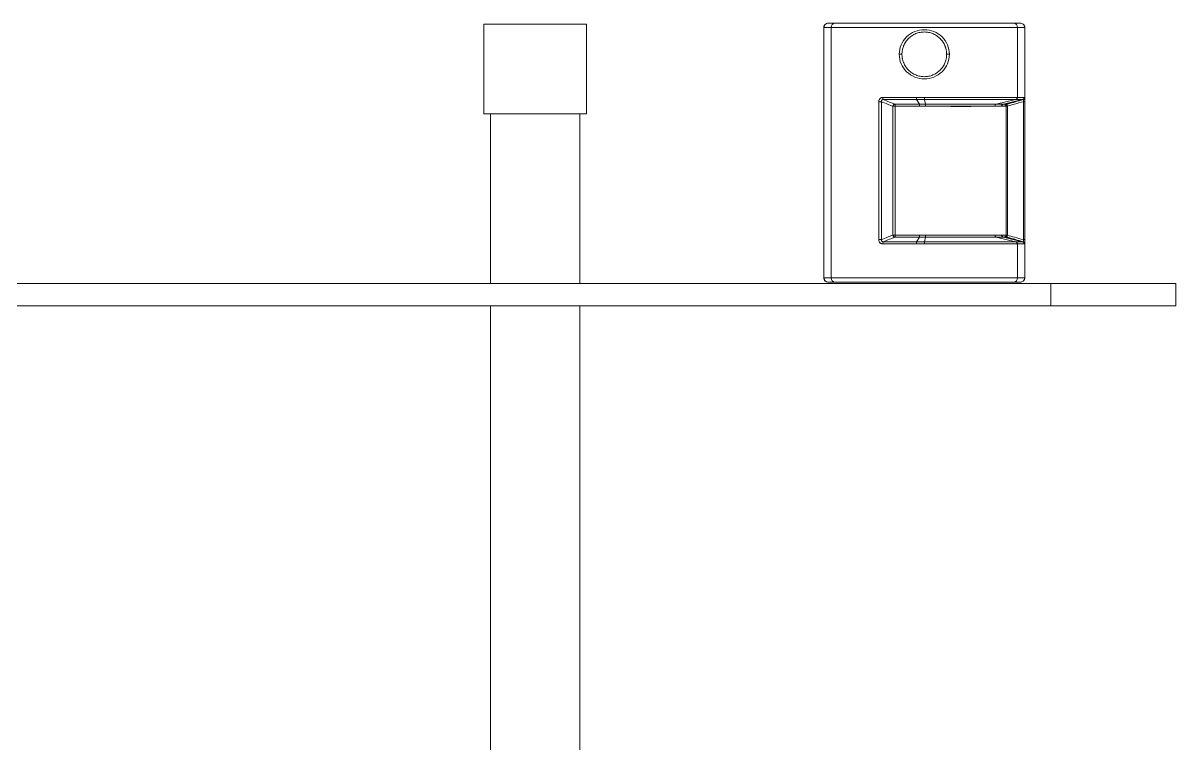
# Model space of a CAD drawing. Header units: millimetres. Extents: x 744 to 5705, y 930 to 4879.
# Drawn here: x 5051.1 to 5309.2, y 4475.2 to 4636.5 of the extents above; entities that cross this region are included whole.
import ezdxf

# ---------------------------------------------------------------- set-up
doc = ezdxf.new("R2010")
doc.units = ezdxf.units.MM
doc.header["$MEASUREMENT"] = 0

msp = doc.modelspace()

# ---------------------------------------------------------------- linework, layer by layer
at = {"color": 7, "linetype": 'Continuous', "lineweight": 15, "true_color": 0xffffff}
for p, q in [((5154.22, 4636.21), (5154.22, 4616.21)), ((5165.72, 4636.21), (5154.22, 4636.21)), ((5177.22, 4636.21), (5165.72, 4636.21)), ((5177.22, 4616.21), (5177.22, 4636.21)), ((5231.99, 4635.49), (5230.33, 4635.49)), ((5230.33, 4579.49), (5230.33, 4635.49)), ((5231.33, 4636.49), (5232.82, 4636.49)), ((5231.99, 4635.49), (5273.68, 4635.49)), ((5231.99, 4579.49), (5231.99, 4635.49)), ((5232.82, 4636.49), (5272.84, 4636.49)), ((5272.84, 4636.49), (5274.33, 4636.49)), ((5273.68, 4635.49), (5273.68, 4619.85)), ((5275.33, 4635.49), (5275.12, 4635.49)), ((5275.33, 4635.49), (5275.33, 4619.84)), ((5247.22, 4629.49), (5247.83, 4629.49)), ((5251.1, 4619.36), (5251.79, 4618.35)), ((5252.86, 4619.36), (5253.12, 4618.34)), ((5273.28, 4619.36), (5268.9, 4618.35)), ((5270.55, 4618.36), (5274.77, 4619.36)), ((5271.17, 4618.36), (5274.96, 4619.36)), ((5275.33, 4619.84), (5275.33, 4619.83)), ((5275.33, 4619.66), (5275.33, 4618.89)), ((5242.63, 4588.03), (5242.63, 4618.88)), ((5243.22, 4618.88), (5242.63, 4618.88)), ((5243.22, 4588.03), (5243.22, 4618.88)), ((5245.82, 4589.04), (5245.82, 4617.87)), ((5246.33, 4589.04), (5246.33, 4617.87)), ((5246.33, 4617.87), (5246.33, 4589.04)), ((5270.41, 4618.35), (5270.55, 4618.36)), ((5271.12, 4617.89), (5271.12, 4589.02)), ((5271.12, 4589.02), (5271.12, 4617.89)), ((5271.42, 4617.89), (5271.42, 4589.02)), ((5275, 4618.89), (5275, 4588.02)), ((5275.33, 4618.89), (5275, 4618.89)), ((5275.33, 4618.89), (5275.33, 4588.02)), ((5154.22, 4616.21), (5165.72, 4616.21)), ((5155.72, 4616.21), (5155.72, 4578.19)), ((5165.72, 4616.21), (5177.22, 4616.21)), ((5175.72, 4578.19), (5175.72, 4616.21)), ((5251.1, 4587.55), (5251.79, 4588.57)), ((5252.86, 4587.55), (5253.12, 4588.57)), ((5268.9, 4588.57), (5273.28, 4587.55)), ((5270.55, 4588.56), (5274.77, 4587.55)), ((5274.96, 4587.55), (5271.17, 4588.55)), ((5242.63, 4588.03), (5243.22, 4588.03)), ((5273.68, 4587.06), (5273.68, 4579.49)), ((5275, 4588.02), (5275.33, 4588.02)), ((5275.33, 4588.02), (5275.33, 4587.25)), ((5275.33, 4587.08), (5275.33, 4587.07)), ((5275.33, 4587.07), (5275.33, 4579.49)), ((5025.15, 4578.19), (5281.15, 4578.19)), ((5230.33, 4579.49), (5230.54, 4579.49)), ((5232.82, 4578.49), (5231.33, 4578.49)), ((5273.68, 4579.49), (5231.99, 4579.49)), ((5272.84, 4578.49), (5232.82, 4578.49)), ((5274.33, 4578.49), (5272.84, 4578.49)), ((5281.15, 4573.19), (5281.15, 4578.19)), ((5281.15, 4578.19), (5309.15, 4578.19)), ((5309.15, 4573.19), (5309.15, 4578.19)), ((5025.15, 4573.19), (5281.15, 4573.19)), ((5155.72, 4573.19), (5155.72, 4118.93)), ((5175.72, 4118.28), (5175.72, 4573.19)), ((5281.15, 4573.19), (5309.15, 4573.19))]:
    msp.add_line(p, q, dxfattribs=at)
at = {"color": 8, "linetype": 'Continuous', "lineweight": 15, "true_color": 0x808080}
for p, q in [((5275.12, 4635.49), (5273.68, 4635.49)), ((5230.54, 4579.49), (5231.99, 4579.49))]:
    msp.add_line(p, q, dxfattribs=at)
at = {"color": 7, "linetype": 'Continuous', "lineweight": 15, "true_color": 0xffffff}
for points in [[(5230.97, 4636.42), (5231.14, 4636.47), (5231.33, 4636.49)], [(5274.33, 4636.49), (5274.53, 4636.47), (5274.69, 4636.42)], [(5246.33, 4617.87), (5246.26, 4617.87), (5246.19, 4617.87), (5246.12, 4617.87), (5246.05, 4617.87), (5245.98, 4617.87), (5245.92, 4617.87), (5245.87, 4617.87), (5245.82, 4617.87)], [(5245.82, 4589.04), (5245.87, 4589.04), (5245.92, 4589.04), (5245.98, 4589.04), (5246.05, 4589.04), (5246.12, 4589.04), (5246.19, 4589.04), (5246.26, 4589.04), (5246.33, 4589.04)], [(5231.33, 4578.49), (5231.14, 4578.51), (5230.97, 4578.55)], [(5274.33, 4578.49), (5274.53, 4578.51), (5274.69, 4578.55)]]:
    msp.add_lwpolyline(points, dxfattribs=at)
for centre, radius, start, end in [((5231.33, 4635.49), 1, 130.4123, 180), ((5232.91, 4635.56), 0.929, 95.6175, 184.6861), ((5272.75, 4635.56), 0.929, 355.3139, 84.3825), ((5274.33, 4635.49), 1, 0, 48.8002), ((5253.94, 4619.76), 2.87, 178.3401, 188.0472), ((5045.34, 4619.64), 207.52, 359.9239, 0.0579), ((5274.64, 4619.85), 0.499, 284.5182, 0.3298), ((5183.01, 4618.03), 68.78, 359.8591, 0.2631), ((5256.64, 4617.94), 3.55, 173.4746, 181.3218), ((5269.1, 4617.9), 0.492, 114.1336, 184.1599), ((5271.34, 4617.9), 0.495, 110.3308, 181.6092), ((5183.01, 4588.88), 68.78, 359.7369, 0.1409), ((5256.64, 4588.97), 3.55, 178.6782, 186.5254), ((5269.1, 4589.02), 0.492, 175.8401, 245.8664), ((5271.34, 4589.02), 0.495, 178.3908, 249.6692), ((5253.94, 4587.15), 2.87, 171.9528, 181.6599), ((5045.34, 4587.27), 207.52, 359.9421, 0.0761), ((5274.64, 4587.07), 0.499, 359.6704, 75.4816), ((5231.33, 4579.49), 1, 180, 228.8002), ((5232.91, 4579.41), 0.929, 175.3139, 264.3825), ((5272.75, 4579.41), 0.929, 275.6175, 4.6861), ((5274.33, 4579.49), 1, 311.1998, 0)]:
    msp.add_arc(centre, radius, start, end, dxfattribs=at)
for points, knots in [([(5230.97, 4636.42), (5230.88, 4636.37), (5230.7, 4636.28), (5230.51, 4636.04), (5230.41, 4635.77), (5230.43, 4635.58), (5230.44, 4635.49)], [0, 0, 0, 0, 0.2479711, 0.5011477, 0.7535292, 1, 1, 1, 1]), ([(5258.44, 4629.49), (5258.44, 4630.22), (5258.3, 4630.94), (5257.73, 4632.27), (5257.32, 4632.88), (5256.28, 4633.89), (5255.66, 4634.3), (5254.3, 4634.85), (5253.57, 4634.99), (5252.09, 4634.99), (5251.36, 4634.85), (5250, 4634.3), (5249.38, 4633.89), (5248.34, 4632.88), (5247.93, 4632.27), (5247.37, 4630.94), (5247.22, 4630.22), (5247.22, 4629.49)], [0, 0, 0, 0, 0.125, 0.125, 0.25, 0.25, 0.375, 0.375, 0.5, 0.5, 0.625, 0.625, 0.75, 0.75, 0.875, 0.875, 1, 1, 1, 1]), ([(5275.22, 4635.49), (5275.23, 4635.58), (5275.25, 4635.77), (5275.15, 4636.04), (5274.97, 4636.28), (5274.78, 4636.37), (5274.69, 4636.42)], [0, 0, 0, 0, 0.246471, 0.498852, 0.752029, 1, 1, 1, 1]), ([(5257.83, 4629.49), (5257.83, 4629.56), (5257.83, 4629.7), (5257.82, 4629.91), (5257.79, 4630.12), (5257.76, 4630.34), (5257.72, 4630.55), (5257.67, 4630.77), (5257.61, 4630.98), (5257.53, 4631.2), (5257.42, 4631.48), (5257.25, 4631.85), (5257.01, 4632.25), (5256.72, 4632.65), (5256.28, 4633.14), (5255.63, 4633.68), (5254.75, 4634.15), (5253.81, 4634.43), (5252.83, 4634.52), (5251.86, 4634.43), (5250.91, 4634.15), (5250.03, 4633.68), (5249.38, 4633.14), (5248.94, 4632.65), (5248.65, 4632.25), (5248.41, 4631.85), (5248.21, 4631.43), (5248.07, 4631.03), (5247.96, 4630.64), (5247.88, 4630.25), (5247.84, 4629.87), (5247.83, 4629.62), (5247.83, 4629.49)], [0, 0, 0, 0, 0.013176, 0.026529, 0.040059, 0.053769, 0.06766, 0.081733, 0.095989, 0.110431, 0.125058, 0.154575, 0.187605, 0.213582, 0.25018, 0.312681, 0.375153, 0.439312, 0.50001, 0.560729, 0.624866, 0.687342, 0.749841, 0.786715, 0.812413, 0.845341, 0.874965, 0.901185, 0.926791, 0.95179, 0.97619, 1, 1, 1, 1]), ([(5247.22, 4629.49), (5247.22, 4628.77), (5247.37, 4628.05), (5247.93, 4626.72), (5248.34, 4626.11), (5249.38, 4625.1), (5250, 4624.69), (5251.36, 4624.14), (5252.09, 4623.99), (5253.57, 4623.99), (5254.3, 4624.14), (5255.66, 4624.69), (5256.28, 4625.1), (5257.32, 4626.11), (5257.73, 4626.72), (5258.3, 4628.05), (5258.44, 4628.77), (5258.44, 4629.49)], [0, 0, 0, 0, 0.125, 0.125, 0.25, 0.25, 0.375, 0.375, 0.5, 0.5, 0.625, 0.625, 0.75, 0.75, 0.875, 0.875, 1, 1, 1, 1]), ([(5247.83, 4629.49), (5247.83, 4629.42), (5247.83, 4629.28), (5247.85, 4629.07), (5247.87, 4628.86), (5247.9, 4628.65), (5247.94, 4628.43), (5247.99, 4628.22), (5248.06, 4628), (5248.13, 4627.79), (5248.24, 4627.5), (5248.41, 4627.14), (5248.65, 4626.74), (5248.94, 4626.34), (5249.38, 4625.85), (5250.03, 4625.31), (5250.91, 4624.84), (5251.86, 4624.56), (5252.51, 4624.49), (5253.15, 4624.49), (5253.81, 4624.56), (5254.75, 4624.84), (5255.63, 4625.31), (5256.29, 4625.85), (5256.72, 4626.34), (5257.01, 4626.74), (5257.25, 4627.14), (5257.45, 4627.56), (5257.6, 4627.96), (5257.7, 4628.35), (5257.78, 4628.73), (5257.82, 4629.11), (5257.83, 4629.37), (5257.83, 4629.49)], [0, 0, 0, 0, 0.01319, 0.026553, 0.040091, 0.053805, 0.067696, 0.081766, 0.096016, 0.110447, 0.125061, 0.154572, 0.187608, 0.213536, 0.250181, 0.312681, 0.375154, 0.439308, 0.50001, 0.500012, 0.560728, 0.624868, 0.687342, 0.749842, 0.786509, 0.812415, 0.84545, 0.87496, 0.901161, 0.926758, 0.951758, 0.976169, 1, 1, 1, 1]), ([(5258.44, 4629.49), (5258.38, 4629.49), (5258.31, 4629.49), (5258.16, 4629.49), (5258.08, 4629.49), (5257.96, 4629.49), (5257.91, 4629.49), (5257.84, 4629.49), (5257.83, 4629.49), (5257.83, 4629.49)], [0, 0, 0, 0, 0.25, 0.25, 0.5, 0.5, 0.75, 0.75, 1, 1, 1, 1]), ([(5242.63, 4618.88), (5242.63, 4618.92), (5242.63, 4618.98), (5242.64, 4619.07), (5242.67, 4619.17), (5242.7, 4619.28), (5242.77, 4619.42), (5242.88, 4619.57), (5243.02, 4619.69), (5243.18, 4619.78), (5243.35, 4619.83), (5243.47, 4619.84), (5243.53, 4619.84)], [0, 0, 0, 0, 0.062734, 0.124567, 0.186095, 0.24792, 0.372477, 0.496857, 0.621643, 0.747751, 0.872783, 1, 1, 1, 1]), ([(5243.67, 4619.36), (5243.65, 4619.36), (5243.6, 4619.36), (5243.53, 4619.35), (5243.43, 4619.33), (5243.33, 4619.26), (5243.26, 4619.17), (5243.22, 4619.08), (5243.21, 4618.98), (5243.21, 4618.92), (5243.22, 4618.88)], [0, 0, 0, 0, 0.094613, 0.182007, 0.261596, 0.504636, 0.623281, 0.746664, 0.866085, 1, 1, 1, 1]), ([(5243.53, 4619.84), (5243.69, 4619.84), (5244.01, 4619.84), (5244.49, 4619.84), (5244.97, 4619.84), (5245.46, 4619.84), (5245.95, 4619.84), (5246.45, 4619.84), (5246.95, 4619.84), (5247.46, 4619.85), (5247.96, 4619.85), (5248.47, 4619.85), (5248.99, 4619.85), (5249.5, 4619.85), (5250.02, 4619.85), (5250.55, 4619.85), (5250.89, 4619.85), (5251.07, 4619.85)], [0, 0, 0, 0, 0.065667, 0.131477, 0.19743, 0.263526, 0.329764, 0.396145, 0.462669, 0.529336, 0.596145, 0.663098, 0.730193, 0.79743, 0.864811, 0.932334, 1, 1, 1, 1]), ([(5243.53, 4619.84), (5243.53, 4619.74), (5243.55, 4619.63), (5243.6, 4619.45), (5243.63, 4619.38), (5243.67, 4619.36)], [0, 0, 0, 0, 0.5, 0.5, 1, 1, 1, 1]), ([(5243.67, 4619.36), (5243.82, 4619.36), (5244.13, 4619.36), (5244.6, 4619.36), (5245.06, 4619.36), (5245.53, 4619.36), (5246.01, 4619.36), (5246.48, 4619.36), (5246.96, 4619.36), (5247.58, 4619.36), (5248.35, 4619.36), (5249.26, 4619.36), (5250.18, 4619.36), (5250.79, 4619.36), (5251.1, 4619.36)], [0, 0, 0, 0, 0.0646354, 0.1292687, 0.1939003, 0.2585306, 0.3231598, 0.387788, 0.4524152, 0.5170415, 0.637787, 0.7585282, 0.8792653, 1, 1, 1, 1]), ([(5243.67, 4619.36), (5244.13, 4619.18), (5244.98, 4618.84), (5245.84, 4618.51), (5246.24, 4618.35)], [0, 0, 0, 0, 0.535144, 1, 1, 1, 1]), ([(5252.86, 4619.85), (5253.01, 4619.85), (5253.31, 4619.85), (5253.77, 4619.85), (5254.22, 4619.85), (5254.68, 4619.85), (5255.13, 4619.85), (5255.59, 4619.85), (5256.04, 4619.85), (5256.49, 4619.85), (5256.94, 4619.85), (5257.39, 4619.85), (5257.84, 4619.85), (5258.29, 4619.85), (5258.74, 4619.85), (5259.18, 4619.85), (5259.63, 4619.85), (5260.07, 4619.85), (5260.51, 4619.85), (5260.94, 4619.85), (5261.38, 4619.85), (5261.81, 4619.85), (5262.24, 4619.85), (5262.66, 4619.85), (5263.08, 4619.85), (5263.5, 4619.85), (5263.92, 4619.85), (5264.33, 4619.85), (5264.74, 4619.85), (5265.14, 4619.85), (5265.54, 4619.85), (5265.94, 4619.85), (5266.33, 4619.85), (5266.72, 4619.85), (5267.1, 4619.85), (5267.48, 4619.85), (5267.86, 4619.85), (5268.22, 4619.85), (5268.59, 4619.85), (5268.95, 4619.85), (5269.3, 4619.85), (5269.65, 4619.85), (5269.99, 4619.85), (5270.32, 4619.85), (5270.65, 4619.85), (5270.98, 4619.85), (5271.3, 4619.85), (5271.61, 4619.85), (5271.91, 4619.85), (5272.21, 4619.85), (5272.5, 4619.85), (5272.79, 4619.85), (5273.07, 4619.85), (5273.34, 4619.85), (5273.51, 4619.85), (5273.6, 4619.85)], [0, 0, 0, 0, 0.01858, 0.037171, 0.055774, 0.074387, 0.093012, 0.111647, 0.130294, 0.148951, 0.16762, 0.1863, 0.204991, 0.223693, 0.242406, 0.26113, 0.279865, 0.298611, 0.317368, 0.336137, 0.354916, 0.373706, 0.392508, 0.41132, 0.430144, 0.448979, 0.467825, 0.486682, 0.505549, 0.524428, 0.543318, 0.56222, 0.581132, 0.600055, 0.618989, 0.637935, 0.656891, 0.675859, 0.694837, 0.713827, 0.732828, 0.75184, 0.770862, 0.789896, 0.808941, 0.827997, 0.847065, 0.866143, 0.885232, 0.904332, 0.923444, 0.942566, 0.9617, 0.980844, 1, 1, 1, 1]), ([(5252.86, 4619.36), (5253.02, 4619.36), (5253.36, 4619.36), (5253.86, 4619.36), (5254.36, 4619.36), (5254.86, 4619.36), (5255.35, 4619.36), (5255.85, 4619.36), (5256.35, 4619.36), (5256.84, 4619.36), (5257.34, 4619.36), (5257.83, 4619.36), (5258.32, 4619.36), (5258.8, 4619.36), (5259.29, 4619.36), (5259.77, 4619.37), (5260.25, 4619.37), (5260.72, 4619.37), (5261.2, 4619.37), (5261.67, 4619.37), (5262.13, 4619.37), (5262.59, 4619.37), (5263.05, 4619.37), (5263.5, 4619.37), (5263.95, 4619.37), (5264.52, 4619.37), (5265.21, 4619.37), (5266.01, 4619.37), (5266.79, 4619.37), (5267.54, 4619.37), (5268.28, 4619.37), (5268.99, 4619.37), (5269.68, 4619.37), (5270.35, 4619.37), (5270.99, 4619.37), (5271.61, 4619.37), (5272.19, 4619.37), (5272.76, 4619.37), (5273.11, 4619.36), (5273.28, 4619.36)], [0, 0, 0, 0, 0.020756, 0.041512, 0.062267, 0.083022, 0.103778, 0.124533, 0.145287, 0.166042, 0.186796, 0.20755, 0.228303, 0.249057, 0.26981, 0.290563, 0.311316, 0.332069, 0.352823, 0.373576, 0.394329, 0.415081, 0.435834, 0.456586, 0.477338, 0.49809, 0.536697, 0.575305, 0.613913, 0.652521, 0.691129, 0.729737, 0.768345, 0.806953, 0.845562, 0.884171, 0.92278, 0.96139, 1, 1, 1, 1]), ([(5273.6, 4619.85), (5273.6, 4619.75), (5273.57, 4619.63), (5273.45, 4619.45), (5273.37, 4619.39), (5273.28, 4619.36)], [0, 0, 0, 0, 0.5, 0.5, 1, 1, 1, 1]), ([(5273.68, 4619.85), (5273.66, 4619.75), (5273.62, 4619.63), (5273.48, 4619.45), (5273.38, 4619.39), (5273.28, 4619.36)], [0, 0, 0, 0, 0.5, 0.5, 1, 1, 1, 1]), ([(5273.36, 4619.36), (5273.44, 4619.39), (5273.53, 4619.45), (5273.65, 4619.63), (5273.68, 4619.75), (5273.68, 4619.85)], [0, 0, 0, 0, 0.5, 0.5, 1, 1, 1, 1]), ([(5273.68, 4619.85), (5273.74, 4619.85), (5273.85, 4619.85), (5274.02, 4619.85), (5274.17, 4619.85), (5274.32, 4619.85), (5274.46, 4619.85), (5274.58, 4619.85), (5274.7, 4619.85), (5274.81, 4619.85), (5274.91, 4619.85), (5275, 4619.85), (5275.08, 4619.85), (5275.12, 4619.85), (5275.14, 4619.85)], [0, 0, 0, 0, 0.0828406, 0.1657708, 0.2487906, 0.3318999, 0.4150988, 0.4983872, 0.5817653, 0.665233, 0.7487903, 0.8324372, 0.9161738, 1, 1, 1, 1]), ([(5274.96, 4619.36), (5275.06, 4619.38), (5275.16, 4619.45), (5275.3, 4619.63), (5275.33, 4619.74), (5275.33, 4619.84)], [0, 0, 0, 0, 0.5, 0.5, 1, 1, 1, 1]), ([(5274.96, 4619.36), (5275.06, 4619.38), (5275.16, 4619.45), (5275.3, 4619.63), (5275.33, 4619.74), (5275.33, 4619.84)], [0, 0, 0, 0, 0.5, 0.5, 1, 1, 1, 1]), ([(5275.33, 4619.83), (5275.33, 4619.73), (5275.3, 4619.62), (5275.16, 4619.44), (5275.07, 4619.38), (5274.97, 4619.35)], [0, 0, 0, 0, 0.5, 0.5, 1, 1, 1, 1]), ([(5275, 4618.89), (5275.01, 4618.92), (5275.02, 4618.96), (5275.03, 4619.02), (5275.04, 4619.12), (5275.04, 4619.22), (5275.03, 4619.3), (5275.02, 4619.34), (5275, 4619.36), (5274.98, 4619.35), (5274.97, 4619.35)], [0, 0, 0, 0, 0.089458, 0.173425, 0.251609, 0.48911, 0.607565, 0.735061, 0.8572, 1, 1, 1, 1]), ([(5275.14, 4619.85), (5275.16, 4619.85), (5275.2, 4619.85), (5275.25, 4619.85), (5275.28, 4619.85), (5275.31, 4619.84), (5275.33, 4619.84), (5275.33, 4619.84), (5275.33, 4619.84)], [0, 0, 0, 0, 0.172697, 0.342981, 0.510854, 0.676314, 0.839363, 1, 1, 1, 1]), ([(5245.82, 4617.87), (5245.42, 4618.03), (5244.55, 4618.36), (5243.68, 4618.7), (5243.22, 4618.88)], [0, 0, 0, 0, 0.462624, 1, 1, 1, 1]), ([(5245.82, 4617.87), (5245.83, 4617.92), (5245.84, 4617.98), (5245.89, 4618.09), (5245.93, 4618.15), (5246.01, 4618.24), (5246.05, 4618.28), (5246.14, 4618.33), (5246.19, 4618.35), (5246.24, 4618.35)], [0, 0, 0, 0, 0.25, 0.25, 0.5, 0.5, 0.75, 0.75, 1, 1, 1, 1]), ([(5246.24, 4618.35), (5246.39, 4618.35), (5246.71, 4618.35), (5247.19, 4618.35), (5247.67, 4618.35), (5248.17, 4618.35), (5248.67, 4618.35), (5249.17, 4618.35), (5249.69, 4618.35), (5250.21, 4618.35), (5250.73, 4618.35), (5251.26, 4618.35), (5251.61, 4618.35), (5251.79, 4618.35)], [0, 0, 0, 0, 0.086503, 0.173985, 0.262416, 0.351764, 0.441998, 0.533084, 0.624985, 0.717666, 0.811088, 0.905213, 1, 1, 1, 1]), ([(5246.24, 4618.35), (5246.26, 4618.32), (5246.28, 4618.26), (5246.32, 4618.08), (5246.33, 4617.97), (5246.33, 4617.87)], [0, 0, 0, 0, 0.5, 0.5, 1, 1, 1, 1]), ([(5268.61, 4617.86), (5266.85, 4617.86), (5262.16, 4617.85), (5256.3, 4617.86), (5253.09, 4617.86)], [-0.187711, -0.187711, -0.187711, -0.187711, 8.219354, 18.066059, 18.066059, 18.066059, 18.066059]), ([(5268.61, 4617.86), (5268.52, 4617.86), (5268.33, 4617.86), (5268.04, 4617.86), (5267.75, 4617.86), (5267.44, 4617.86), (5267.13, 4617.86), (5266.82, 4617.86), (5266.49, 4617.86), (5266.16, 4617.86), (5265.82, 4617.86), (5265.47, 4617.86), (5265.12, 4617.86), (5264.76, 4617.86), (5264.4, 4617.86), (5264.03, 4617.86), (5263.65, 4617.86), (5263.27, 4617.85), (5262.88, 4617.85), (5262.49, 4617.85), (5262.09, 4617.85), (5261.69, 4617.85), (5261.28, 4617.85), (5260.87, 4617.85), (5260.46, 4617.85), (5260.04, 4617.85), (5259.62, 4617.85), (5259.2, 4617.85), (5258.77, 4617.85), (5258.34, 4617.86), (5257.91, 4617.86), (5257.47, 4617.86), (5257.04, 4617.86), (5256.6, 4617.86), (5256.16, 4617.86), (5255.73, 4617.86), (5255.29, 4617.86), (5254.85, 4617.86), (5254.41, 4617.86), (5253.97, 4617.86), (5253.53, 4617.86), (5253.24, 4617.86), (5253.09, 4617.86)], [0, 0, 0, 0, 0.024162, 0.048428, 0.072795, 0.097258, 0.121813, 0.146456, 0.171182, 0.195985, 0.220863, 0.245809, 0.270818, 0.295886, 0.321008, 0.346178, 0.371391, 0.396642, 0.421926, 0.447236, 0.472569, 0.497918, 0.523277, 0.548642, 0.574007, 0.599366, 0.624715, 0.650047, 0.675356, 0.700639, 0.725889, 0.751101, 0.776269, 0.80139, 0.826456, 0.851464, 0.876407, 0.901283, 0.926084, 0.950807, 0.975447, 1, 1, 1, 1]), ([(5253.12, 4618.34), (5253.26, 4618.34), (5253.56, 4618.34), (5254.01, 4618.34), (5254.46, 4618.34), (5254.9, 4618.34), (5255.35, 4618.34), (5255.8, 4618.34), (5256.25, 4618.34), (5256.7, 4618.34), (5257.15, 4618.34), (5257.97, 4618.34), (5259.57, 4618.34), (5261.66, 4618.34), (5263.82, 4618.34), (5265.29, 4618.34), (5266.46, 4618.34), (5267.28, 4618.34), (5268.04, 4618.34), (5268.55, 4618.34), (5268.81, 4618.35), (5268.9, 4618.35)], [0, 0, 0, 0, 0.024538, 0.049193, 0.07396, 0.098834, 0.123811, 0.148885, 0.174053, 0.199308, 0.224645, 0.250058, 0.340336, 0.500006, 0.625085, 0.749979, 0.796188, 0.874999, 0.934635, 0.976223, 1, 1, 1, 1]), ([(5268.61, 4617.86), (5268.88, 4617.86), (5269.4, 4617.86), (5269.88, 4617.87), (5270.11, 4617.87)], [0.187766, 0.187766, 0.187766, 0.187766, 1.474746, 2.760094, 2.760094, 2.760094, 2.760094]), ([(5270.11, 4617.87), (5270.03, 4617.87), (5269.85, 4617.87), (5269.57, 4617.87), (5269.27, 4617.86), (5268.95, 4617.86), (5268.73, 4617.86), (5268.61, 4617.86)], [0, 0, 0, 0, 0.184314, 0.376417, 0.576366, 0.784213, 1, 1, 1, 1]), ([(5268.9, 4618.35), (5268.99, 4618.35), (5269.17, 4618.35), (5269.44, 4618.35), (5269.69, 4618.35), (5269.94, 4618.35), (5270.18, 4618.35), (5270.34, 4618.35), (5270.41, 4618.35)], [0, 0, 0, 0, 0.167152, 0.334171, 0.501013, 0.66763, 0.833976, 1, 1, 1, 1]), ([(5270.42, 4618.35), (5270.34, 4618.33), (5270.25, 4618.26), (5270.14, 4618.09), (5270.11, 4617.97), (5270.11, 4617.87)], [0, 0, 0, 0, 0.5, 0.5, 1, 1, 1, 1]), ([(5270.25, 4617.87), (5270.25, 4617.98), (5270.28, 4618.09), (5270.39, 4618.27), (5270.47, 4618.33), (5270.55, 4618.36)], [0, 0, 0, 0, 0.5, 0.5, 1, 1, 1, 1]), ([(5271.45, 4618.36), (5271.43, 4618.36), (5271.39, 4618.34), (5271.34, 4618.31), (5271.3, 4618.28), (5271.26, 4618.25), (5271.23, 4618.22), (5271.2, 4618.17), (5271.16, 4618.09), (5271.13, 4617.99), (5271.12, 4617.92), (5271.12, 4617.89)], [0, 0, 0, 0, 0.102117, 0.197794, 0.286039, 0.366137, 0.437642, 0.500337, 0.673518, 0.840706, 1, 1, 1, 1]), ([(5271.45, 4618.36), (5271.42, 4618.35), (5271.39, 4618.29), (5271.38, 4618.11), (5271.4, 4617.99), (5271.42, 4617.89)], [0, 0, 0, 0, 0.5, 0.5, 1, 1, 1, 1]), ([(5275, 4618.89), (5274.35, 4618.71), (5273.16, 4618.37), (5271.96, 4618.04), (5271.42, 4617.89)], [0, 0, 0, 0, 0.548416, 1, 1, 1, 1]), ([(5243.22, 4588.03), (5243.68, 4588.21), (5244.55, 4588.55), (5245.42, 4588.89), (5245.82, 4589.04)], [0, 0, 0, 0, 0.537376, 1, 1, 1, 1]), ([(5246.24, 4588.56), (5245.84, 4588.41), (5244.98, 4588.07), (5244.13, 4587.74), (5243.67, 4587.56)], [0, 0, 0, 0, 0.464856, 1, 1, 1, 1]), ([(5246.24, 4588.56), (5246.19, 4588.57), (5246.14, 4588.58), (5246.05, 4588.64), (5246.01, 4588.67), (5245.93, 4588.77), (5245.89, 4588.82), (5245.84, 4588.93), (5245.83, 4588.99), (5245.82, 4589.04)], [0, 0, 0, 0, 0.25, 0.25, 0.5, 0.5, 0.75, 0.75, 1, 1, 1, 1]), ([(5246.33, 4589.04), (5246.33, 4588.94), (5246.32, 4588.83), (5246.28, 4588.65), (5246.26, 4588.59), (5246.24, 4588.56)], [0, 0, 0, 0, 0.5, 0.5, 1, 1, 1, 1]), ([(5251.79, 4588.57), (5251.63, 4588.57), (5251.3, 4588.57), (5250.82, 4588.57), (5250.34, 4588.57), (5249.86, 4588.57), (5249.39, 4588.57), (5248.92, 4588.57), (5248.46, 4588.56), (5248, 4588.56), (5247.55, 4588.56), (5247.11, 4588.56), (5246.67, 4588.56), (5246.38, 4588.56), (5246.24, 4588.56)], [0, 0, 0, 0, 0.086913, 0.173273, 0.259048, 0.344207, 0.428723, 0.512565, 0.595706, 0.67812, 0.75978, 0.840663, 0.920743, 1, 1, 1, 1]), ([(5268.61, 4589.05), (5266.85, 4589.06), (5262.16, 4589.06), (5256.3, 4589.06), (5253.09, 4589.05)], [-0.187711, -0.187711, -0.187711, -0.187711, 8.219354, 18.066059, 18.066059, 18.066059, 18.066059]), ([(5253.09, 4589.05), (5253.24, 4589.05), (5253.53, 4589.06), (5253.97, 4589.06), (5254.41, 4589.06), (5254.85, 4589.06), (5255.29, 4589.06), (5255.73, 4589.06), (5256.16, 4589.06), (5256.6, 4589.06), (5257.04, 4589.06), (5257.47, 4589.06), (5257.91, 4589.06), (5258.34, 4589.06), (5258.77, 4589.06), (5259.2, 4589.06), (5259.62, 4589.06), (5260.04, 4589.06), (5260.46, 4589.06), (5260.87, 4589.06), (5261.28, 4589.06), (5261.69, 4589.06), (5262.09, 4589.06), (5262.49, 4589.06), (5262.88, 4589.06), (5263.27, 4589.06), (5263.65, 4589.06), (5264.03, 4589.06), (5264.4, 4589.06), (5264.76, 4589.06), (5265.12, 4589.06), (5265.47, 4589.06), (5265.82, 4589.06), (5266.16, 4589.06), (5266.49, 4589.06), (5266.82, 4589.06), (5267.13, 4589.06), (5267.44, 4589.06), (5267.75, 4589.05), (5268.04, 4589.05), (5268.33, 4589.05), (5268.52, 4589.05), (5268.61, 4589.05)], [0, 0, 0, 0, 0.024553, 0.049193, 0.073916, 0.098717, 0.123593, 0.148536, 0.173544, 0.198611, 0.223731, 0.248899, 0.274111, 0.299361, 0.324644, 0.349954, 0.375285, 0.400634, 0.425993, 0.451358, 0.476723, 0.502082, 0.527431, 0.552764, 0.578074, 0.603358, 0.628609, 0.653822, 0.678992, 0.704114, 0.729182, 0.754191, 0.779137, 0.804015, 0.828819, 0.853544, 0.878187, 0.902742, 0.927205, 0.951572, 0.975838, 1, 1, 1, 1]), ([(5268.9, 4588.57), (5268.8, 4588.57), (5268.61, 4588.57), (5268.31, 4588.57), (5268, 4588.57), (5267.69, 4588.57), (5267.37, 4588.57), (5267.04, 4588.57), (5266.7, 4588.57), (5266.36, 4588.57), (5266.01, 4588.57), (5265.56, 4588.57), (5264.84, 4588.57), (5263.81, 4588.57), (5262.74, 4588.57), (5261.8, 4588.57), (5261, 4588.57), (5260.14, 4588.57), (5259.28, 4588.57), (5258.41, 4588.57), (5257.53, 4588.57), (5256.65, 4588.57), (5255.77, 4588.57), (5254.88, 4588.57), (5254, 4588.57), (5253.41, 4588.57), (5253.12, 4588.57)], [0, 0, 0, 0, 0.024702, 0.049484, 0.07434, 0.099266, 0.124256, 0.149306, 0.174411, 0.199564, 0.224762, 0.249998, 0.294245, 0.375002, 0.45568, 0.499997, 0.551041, 0.601961, 0.652715, 0.703262, 0.753559, 0.803569, 0.853254, 0.902577, 0.951503, 1, 1, 1, 1]), ([(5268.61, 4589.05), (5268.88, 4589.05), (5269.4, 4589.05), (5269.88, 4589.04), (5270.11, 4589.04)], [0.187766, 0.187766, 0.187766, 0.187766, 1.474746, 2.760094, 2.760094, 2.760094, 2.760094]), ([(5268.61, 4589.05), (5268.71, 4589.05), (5268.9, 4589.05), (5269.17, 4589.05), (5269.43, 4589.05), (5269.67, 4589.05), (5269.9, 4589.04), (5270.04, 4589.04), (5270.11, 4589.04)], [0, 0, 0, 0, 0.180375, 0.355232, 0.524593, 0.688487, 0.846944, 1, 1, 1, 1]), ([(5270.42, 4588.56), (5270.39, 4588.56), (5270.31, 4588.56), (5270.1, 4588.56), (5269.77, 4588.57), (5269.35, 4588.57), (5269.05, 4588.57), (5268.9, 4588.57)], [0, 0, 0, 0, 0.054907, 0.172968, 0.448544, 0.716617, 1, 1, 1, 1]), ([(5270.42, 4588.56), (5270.34, 4588.59), (5270.25, 4588.65), (5270.14, 4588.83), (5270.11, 4588.94), (5270.11, 4589.04)], [0, 0, 0, 0, 0.5, 0.5, 1, 1, 1, 1]), ([(5270.25, 4589.04), (5270.25, 4588.94), (5270.28, 4588.83), (5270.39, 4588.65), (5270.47, 4588.59), (5270.55, 4588.56)], [0, 0, 0, 0, 0.5, 0.5, 1, 1, 1, 1]), ([(5271.12, 4589.02), (5271.12, 4589), (5271.12, 4588.96), (5271.13, 4588.9), (5271.15, 4588.84), (5271.18, 4588.78), (5271.22, 4588.71), (5271.3, 4588.62), (5271.4, 4588.57), (5271.45, 4588.55)], [0, 0, 0, 0, 0.094764, 0.192596, 0.293193, 0.396139, 0.500926, 0.714907, 1, 1, 1, 1]), ([(5271.42, 4589.02), (5271.4, 4588.92), (5271.38, 4588.81), (5271.39, 4588.63), (5271.42, 4588.57), (5271.45, 4588.55)], [0, 0, 0, 0, 0.5, 0.5, 1, 1, 1, 1]), ([(5271.42, 4589.02), (5271.96, 4588.87), (5273.16, 4588.54), (5274.35, 4588.21), (5275, 4588.02)], [0, 0, 0, 0, 0.451584, 1, 1, 1, 1]), ([(5243.53, 4587.07), (5243.5, 4587.07), (5243.44, 4587.07), (5243.35, 4587.09), (5243.27, 4587.11), (5243.16, 4587.15), (5243.02, 4587.22), (5242.88, 4587.34), (5242.77, 4587.49), (5242.7, 4587.63), (5242.67, 4587.75), (5242.64, 4587.84), (5242.63, 4587.93), (5242.63, 4588), (5242.63, 4588.03)], [0, 0, 0, 0, 0.06419, 0.127301, 0.189872, 0.252459, 0.378502, 0.50329, 0.627607, 0.752166, 0.813931, 0.876164, 0.937936, 1, 1, 1, 1]), ([(5243.22, 4588.03), (5243.21, 4588.01), (5243.21, 4587.96), (5243.21, 4587.9), (5243.23, 4587.82), (5243.26, 4587.75), (5243.33, 4587.65), (5243.44, 4587.58), (5243.57, 4587.55), (5243.64, 4587.55), (5243.67, 4587.56)], [0, 0, 0, 0, 0.090832, 0.175577, 0.253578, 0.376912, 0.495603, 0.73864, 0.860838, 1, 1, 1, 1]), ([(5243.53, 4587.07), (5243.53, 4587.17), (5243.55, 4587.29), (5243.6, 4587.47), (5243.63, 4587.53), (5243.67, 4587.56)], [0, 0, 0, 0, 0.5, 0.5, 1, 1, 1, 1]), ([(5251.07, 4587.07), (5250.9, 4587.07), (5250.58, 4587.07), (5250.09, 4587.07), (5249.6, 4587.07), (5249.12, 4587.07), (5248.63, 4587.07), (5248.15, 4587.07), (5247.68, 4587.07), (5247.2, 4587.07), (5246.73, 4587.07), (5246.26, 4587.07), (5245.8, 4587.07), (5245.34, 4587.07), (5244.88, 4587.07), (5244.43, 4587.07), (5243.98, 4587.07), (5243.68, 4587.07), (5243.53, 4587.07)], [0, 0, 0, 0, 0.063441, 0.126756, 0.189946, 0.253011, 0.31595, 0.378763, 0.441451, 0.504014, 0.566451, 0.628763, 0.69095, 0.753011, 0.814946, 0.876756, 0.938441, 1, 1, 1, 1]), ([(5251.1, 4587.55), (5250.94, 4587.55), (5250.64, 4587.55), (5250.18, 4587.55), (5249.72, 4587.55), (5249.26, 4587.55), (5248.8, 4587.55), (5248.35, 4587.55), (5247.9, 4587.55), (5247.27, 4587.55), (5246.48, 4587.55), (5245.53, 4587.55), (5244.59, 4587.55), (5243.98, 4587.56), (5243.67, 4587.56)], [0, 0, 0, 0, 0.06037, 0.12074, 0.18111, 0.24148, 0.301852, 0.362225, 0.4226, 0.482976, 0.612224, 0.741478, 0.870736, 1, 1, 1, 1]), ([(5273.28, 4587.55), (5273.19, 4587.55), (5273.01, 4587.55), (5272.73, 4587.55), (5272.45, 4587.55), (5272.16, 4587.55), (5271.88, 4587.55), (5271.59, 4587.55), (5271.3, 4587.55), (5271.02, 4587.55), (5270.73, 4587.55), (5270.44, 4587.55), (5270.16, 4587.55), (5269.87, 4587.55), (5269.59, 4587.55), (5269.31, 4587.55), (5269.03, 4587.55), (5268.76, 4587.55), (5268.49, 4587.55), (5268.22, 4587.55), (5267.95, 4587.55), (5267.69, 4587.55), (5267.44, 4587.55), (5267.18, 4587.55), (5266.94, 4587.55), (5266.69, 4587.55), (5266.46, 4587.55), (5266.22, 4587.55), (5266, 4587.55), (5265.78, 4587.55), (5265.56, 4587.55), (5265.35, 4587.55), (5265.15, 4587.55), (5264.95, 4587.55), (5264.76, 4587.55), (5264.58, 4587.55), (5264.18, 4587.55), (5263.57, 4587.55), (5262.74, 4587.55), (5261.88, 4587.55), (5261.02, 4587.55), (5260.14, 4587.55), (5259.25, 4587.55), (5258.36, 4587.55), (5257.45, 4587.55), (5256.54, 4587.55), (5255.62, 4587.55), (5254.7, 4587.55), (5253.78, 4587.55), (5253.16, 4587.55), (5252.86, 4587.55)], [0, 0, 0, 0, 0.020325, 0.040297, 0.059918, 0.079186, 0.098103, 0.116667, 0.13488, 0.15274, 0.170249, 0.187405, 0.20421, 0.220662, 0.236762, 0.25251, 0.267907, 0.282951, 0.297644, 0.311985, 0.325973, 0.33961, 0.352895, 0.365829, 0.37841, 0.390639, 0.402516, 0.414042, 0.425215, 0.436036, 0.446506, 0.456623, 0.466388, 0.475802, 0.484864, 0.493573, 0.501931, 0.54024, 0.578551, 0.616862, 0.655174, 0.693486, 0.731798, 0.77011, 0.808423, 0.846737, 0.885052, 0.923367, 0.961683, 1, 1, 1, 1]), ([(5273.6, 4587.06), (5273.51, 4587.06), (5273.34, 4587.06), (5273.07, 4587.06), (5272.79, 4587.06), (5272.5, 4587.06), (5272.21, 4587.06), (5271.91, 4587.06), (5271.61, 4587.06), (5271.3, 4587.06), (5270.98, 4587.06), (5270.65, 4587.06), (5270.32, 4587.06), (5269.99, 4587.06), (5269.65, 4587.06), (5269.3, 4587.06), (5268.95, 4587.06), (5268.59, 4587.06), (5268.22, 4587.06), (5267.86, 4587.06), (5267.48, 4587.06), (5267.1, 4587.06), (5266.72, 4587.06), (5266.33, 4587.06), (5265.94, 4587.06), (5265.54, 4587.06), (5265.14, 4587.06), (5264.74, 4587.06), (5264.33, 4587.06), (5263.92, 4587.06), (5263.5, 4587.06), (5263.08, 4587.06), (5262.66, 4587.06), (5262.24, 4587.06), (5261.81, 4587.06), (5261.38, 4587.06), (5260.94, 4587.06), (5260.51, 4587.06), (5260.07, 4587.06), (5259.63, 4587.06), (5259.18, 4587.06), (5258.74, 4587.06), (5258.29, 4587.06), (5257.84, 4587.06), (5257.39, 4587.06), (5256.94, 4587.06), (5256.49, 4587.06), (5256.04, 4587.06), (5255.59, 4587.06), (5255.13, 4587.06), (5254.68, 4587.06), (5254.22, 4587.06), (5253.77, 4587.06), (5253.31, 4587.06), (5253.01, 4587.06), (5252.86, 4587.06)], [0, 0, 0, 0, 0.019156, 0.0383, 0.057434, 0.076556, 0.095668, 0.114768, 0.133857, 0.152936, 0.172003, 0.191059, 0.210104, 0.229138, 0.248161, 0.267172, 0.286173, 0.305163, 0.324141, 0.343109, 0.362065, 0.381011, 0.399945, 0.418868, 0.437781, 0.456682, 0.475572, 0.494451, 0.513319, 0.532176, 0.551021, 0.569856, 0.58868, 0.607492, 0.626294, 0.645084, 0.663864, 0.682632, 0.701389, 0.720135, 0.738871, 0.757595, 0.776308, 0.79501, 0.8137, 0.83238, 0.851049, 0.869706, 0.888353, 0.906989, 0.925613, 0.944226, 0.962829, 0.98142, 1, 1, 1, 1]), ([(5273.6, 4587.06), (5273.6, 4587.17), (5273.57, 4587.28), (5273.45, 4587.46), (5273.37, 4587.52), (5273.28, 4587.55)], [0, 0, 0, 0, 0.5, 0.5, 1, 1, 1, 1]), ([(5273.28, 4587.55), (5273.38, 4587.52), (5273.48, 4587.46), (5273.62, 4587.28), (5273.66, 4587.17), (5273.68, 4587.06)], [0, 0, 0, 0, 0.5, 0.5, 1, 1, 1, 1]), ([(5273.36, 4587.55), (5273.44, 4587.52), (5273.53, 4587.46), (5273.65, 4587.28), (5273.68, 4587.17), (5273.68, 4587.06)], [0, 0, 0, 0, 0.5, 0.5, 1, 1, 1, 1]), ([(5275.14, 4587.06), (5275.12, 4587.06), (5275.08, 4587.06), (5275, 4587.06), (5274.91, 4587.06), (5274.81, 4587.06), (5274.7, 4587.06), (5274.58, 4587.06), (5274.46, 4587.06), (5274.32, 4587.06), (5274.17, 4587.06), (5274.02, 4587.06), (5273.85, 4587.06), (5273.74, 4587.06), (5273.68, 4587.06)], [0, 0, 0, 0, 0.0838261, 0.1675626, 0.2512095, 0.3347668, 0.4182344, 0.5016125, 0.584901, 0.6680999, 0.7512092, 0.834229, 0.9171593, 1, 1, 1, 1]), ([(5274.96, 4587.55), (5275.06, 4587.53), (5275.16, 4587.47), (5275.3, 4587.29), (5275.33, 4587.17), (5275.33, 4587.07)], [0, 0, 0, 0, 0.5, 0.5, 1, 1, 1, 1]), ([(5274.96, 4587.55), (5274.98, 4587.55), (5275.02, 4587.53), (5275.09, 4587.5), (5275.15, 4587.46), (5275.2, 4587.41), (5275.25, 4587.35), (5275.28, 4587.29), (5275.31, 4587.22), (5275.33, 4587.14), (5275.33, 4587.1), (5275.33, 4587.07)], [0, 0, 0, 0, 0.101781, 0.208274, 0.318708, 0.432093, 0.547255, 0.662907, 0.777732, 0.89047, 1, 1, 1, 1]), ([(5274.97, 4587.56), (5274.98, 4587.56), (5274.99, 4587.56), (5275, 4587.56), (5275.02, 4587.58), (5275.03, 4587.62), (5275.04, 4587.69), (5275.04, 4587.8), (5275.02, 4587.92), (5275.01, 4587.99), (5275, 4588.02)], [0, 0, 0, 0, 0.097423, 0.186052, 0.265163, 0.39262, 0.511131, 0.748648, 0.86795, 1, 1, 1, 1]), ([(5275.33, 4587.08), (5275.33, 4587.18), (5275.3, 4587.29), (5275.16, 4587.47), (5275.07, 4587.53), (5274.97, 4587.56)], [0, 0, 0, 0, 0.5, 0.5, 1, 1, 1, 1]), ([(5275.33, 4587.07), (5275.33, 4587.07), (5275.33, 4587.07), (5275.31, 4587.07), (5275.28, 4587.07), (5275.25, 4587.07), (5275.2, 4587.07), (5275.16, 4587.06), (5275.14, 4587.06)], [0, 0, 0, 0, 0.160635, 0.323683, 0.489143, 0.657016, 0.827302, 1, 1, 1, 1]), ([(5230.44, 4579.49), (5230.43, 4579.39), (5230.41, 4579.21), (5230.51, 4578.93), (5230.7, 4578.69), (5230.88, 4578.6), (5230.97, 4578.55)], [0, 0, 0, 0, 0.246471, 0.498852, 0.752029, 1, 1, 1, 1]), ([(5274.69, 4578.55), (5274.78, 4578.6), (5274.97, 4578.69), (5275.15, 4578.93), (5275.25, 4579.21), (5275.23, 4579.39), (5275.22, 4579.49)], [0, 0, 0, 0, 0.247971, 0.501148, 0.753529, 1, 1, 1, 1])]:
    msp.add_open_spline(points, degree=3, knots=knots, dxfattribs=at)
for points in [[(5251.07, 4619.85), (5251.66, 4619.85), (5252.26, 4619.85), (5252.86, 4619.85)], [(5251.1, 4619.36), (5251.68, 4619.36), (5252.27, 4619.36), (5252.86, 4619.36)], [(5274.97, 4619.35), (5273.8, 4619.02), (5272.62, 4618.69), (5271.45, 4618.36)], [(5273.28, 4619.36), (5273.31, 4619.36), (5273.33, 4619.36), (5273.36, 4619.36)], [(5273.36, 4619.36), (5274.04, 4619.37), (5274.52, 4619.37), (5274.77, 4619.36)], [(5273.68, 4619.85), (5273.65, 4619.85), (5273.63, 4619.85), (5273.6, 4619.85)], [(5274.77, 4619.36), (5274.89, 4619.36), (5274.95, 4619.36), (5274.96, 4619.36)], [(5274.97, 4619.35), (5274.97, 4619.36), (5274.96, 4619.36), (5274.96, 4619.36)], [(5275.33, 4619.84), (5275.33, 4619.84), (5275.33, 4619.84), (5275.33, 4619.84)], [(5246.33, 4617.87), (5248.11, 4617.87), (5249.95, 4617.86), (5251.79, 4617.86)], [(5251.79, 4617.86), (5249.99, 4617.86), (5248.14, 4617.87), (5246.33, 4617.87)], [(5251.79, 4618.35), (5252.23, 4618.34), (5252.67, 4618.34), (5253.12, 4618.34)], [(5251.79, 4617.86), (5252.22, 4617.86), (5252.66, 4617.86), (5253.09, 4617.86)], [(5253.09, 4617.86), (5252.66, 4617.86), (5252.22, 4617.86), (5251.79, 4617.86)], [(5270.11, 4617.87), (5270.16, 4617.87), (5270.2, 4617.87), (5270.25, 4617.87)], [(5270.25, 4617.87), (5270.2, 4617.87), (5270.16, 4617.87), (5270.11, 4617.87)], [(5270.25, 4617.87), (5270.48, 4617.88), (5270.68, 4617.88), (5270.85, 4617.88)], [(5270.85, 4617.88), (5270.67, 4617.88), (5270.47, 4617.88), (5270.25, 4617.87)], [(5270.55, 4618.36), (5270.79, 4618.36), (5270.99, 4618.36), (5271.17, 4618.36)], [(5270.85, 4617.88), (5270.95, 4617.89), (5271.04, 4617.89), (5271.12, 4617.89)], [(5271.12, 4617.89), (5271.04, 4617.89), (5270.95, 4617.89), (5270.85, 4617.88)], [(5271.42, 4617.89), (5271.28, 4617.89), (5271.17, 4617.89), (5271.12, 4617.89)], [(5271.17, 4618.36), (5271.27, 4618.36), (5271.36, 4618.36), (5271.45, 4618.36)], [(5246.33, 4589.04), (5248.11, 4589.05), (5249.95, 4589.05), (5251.79, 4589.05)], [(5246.33, 4589.04), (5248.14, 4589.05), (5249.99, 4589.05), (5251.79, 4589.05)], [(5251.79, 4589.05), (5252.22, 4589.05), (5252.66, 4589.05), (5253.09, 4589.05)], [(5251.79, 4589.05), (5252.22, 4589.05), (5252.66, 4589.05), (5253.09, 4589.05)], [(5253.12, 4588.57), (5252.67, 4588.57), (5252.23, 4588.57), (5251.79, 4588.57)], [(5270.11, 4589.04), (5270.16, 4589.04), (5270.2, 4589.04), (5270.25, 4589.04)], [(5270.11, 4589.04), (5270.16, 4589.04), (5270.2, 4589.04), (5270.25, 4589.04)], [(5270.25, 4589.04), (5270.48, 4589.04), (5270.68, 4589.03), (5270.85, 4589.03)], [(5270.25, 4589.04), (5270.47, 4589.04), (5270.67, 4589.03), (5270.85, 4589.03)], [(5270.42, 4588.56), (5270.46, 4588.56), (5270.51, 4588.56), (5270.55, 4588.56)], [(5271.17, 4588.55), (5270.99, 4588.55), (5270.79, 4588.56), (5270.55, 4588.56)], [(5270.85, 4589.03), (5270.95, 4589.03), (5271.04, 4589.03), (5271.12, 4589.02)], [(5270.85, 4589.03), (5270.95, 4589.03), (5271.04, 4589.03), (5271.12, 4589.02)], [(5271.12, 4589.02), (5271.17, 4589.02), (5271.28, 4589.02), (5271.42, 4589.02)], [(5271.45, 4588.55), (5271.36, 4588.55), (5271.27, 4588.55), (5271.17, 4588.55)], [(5271.45, 4588.55), (5272.62, 4588.22), (5273.8, 4587.89), (5274.97, 4587.56)], [(5252.86, 4587.06), (5252.26, 4587.07), (5251.66, 4587.07), (5251.07, 4587.07)], [(5252.86, 4587.55), (5252.27, 4587.55), (5251.68, 4587.55), (5251.1, 4587.55)], [(5273.28, 4587.55), (5273.31, 4587.55), (5273.33, 4587.55), (5273.36, 4587.55)], [(5274.77, 4587.55), (5274.52, 4587.55), (5274.04, 4587.55), (5273.36, 4587.55)], [(5273.68, 4587.06), (5273.65, 4587.06), (5273.63, 4587.06), (5273.6, 4587.06)], [(5274.96, 4587.55), (5274.95, 4587.55), (5274.89, 4587.55), (5274.77, 4587.55)], [(5274.96, 4587.55), (5274.96, 4587.56), (5274.97, 4587.56), (5274.97, 4587.56)], [(5275.33, 4587.07), (5275.33, 4587.07), (5275.33, 4587.07), (5275.33, 4587.07)], [(5275.33, 4579.49), (5275.33, 4579.49), (5274.75, 4579.49), (5273.68, 4579.49)]]:
    msp.add_open_spline(points, degree=3, dxfattribs=at)

doc.saveas('drawing.dxf')
